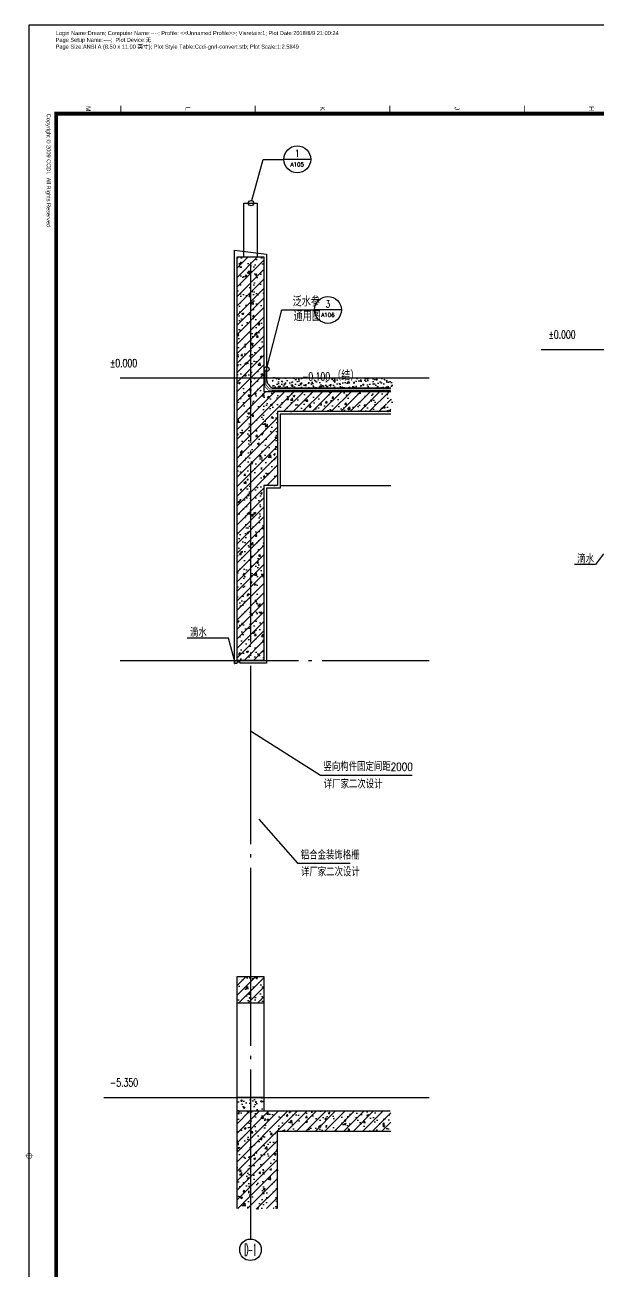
# Model space of a CAD drawing. Extents: x 447078 to 1776277, y 243534 to 519428.
# Drawn here: x 553482 to 557742, y 303553 to 312819 of the extents above; entities that cross this region are included whole.
import ezdxf
from ezdxf.enums import TextEntityAlignment as Align

# ---------------------------------------------------------------- set-up
doc = ezdxf.new("R2010")
doc.units = 0
doc.header["$LTSCALE"] = 1000
doc.header["$MEASUREMENT"] = 0
doc.linetypes.add('$2$CCDID0GLB00001', pattern=[30, 26.5, -1.5, 0.5, -1.5])
doc.linetypes.add('DASH', pattern=[0.35, 0.25, -0.1])
doc.layers.get('Defpoints').update_dxf_attribs({"color": 2, "lineweight": 15})
for name, color, linetype in [('$2$G-GRID', 1, '$2$CCDID0GLB00001'), ('A-HRAL', 104, 'Continuous'), ('A-OVER', 23, 'Continuous'), ('A-SURF', 6, 'Continuous'), ('A-WALL', 140, 'Continuous'), ('A-WALL-HATH', 8, 'Continuous'), ('AXIS_TEXT', 7, 'Continuous'), ('COLUMN', 210, 'Continuous'), ('DIM_IDEN', 3, 'Continuous'), ('G-0-XREF', 2, 'Continuous'), ('G-GRID-DIMS', 123, 'Continuous'), ('G-GRID-IDEN', 103, 'Continuous'), ('PUB_TEXT', 7, 'Continuous'), ('SURFACE', 6, 'Continuous'), ('Visible_line', 135, 'Continuous'), ('图框CCDI_B0GA1+0.00$0$G-ANNO-TEXT', 33, 'Continuous'), ('图框CCDI_B0GA1+0.00$0$G-BORD', 3, 'Continuous'), ('填充', 8, 'Continuous'), ('节点大样$0$ANNO-TEXT', 33, 'Continuous')]:
    doc.layers.add(name, color=color, linetype=linetype)
doc.styles.add('_TCH_AXIS', font='COMPLEX', dxfattribs={"bigfont": 'GBCBIG'})
doc.styles.add('_TCH_DIM', font='SIMPLEX', dxfattribs={"bigfont": 'GBCBIG'})
doc.styles.add('_TCH_LABEL', font='COMPLEX', dxfattribs={"bigfont": 'GBCBIG'})
doc.styles.add('COMPLEX', font='COMPLEX')
doc.styles.add('图框CCDI_B0GA1+0.00$0$CCDI_T_G01', font='arial.ttf')
doc.styles.add('节点大样$0$CCDI-TOG-02', font='simplex.shx', dxfattribs={"width": 0.8, "bigfont": 'zjdz.shx'})
pattern_1 = [(45, (1035971.93, 332376.873), (-35.355339, 35.355339), []), (50, (1035971.93, 332376.87), (143.452037, -12.550427), [15, -165]), (355, (1035971.93, 332376.87), (-27.750267, 150.438427), [12, -132]), (100.4514, (1035983.89, 332375.83), (115.701876, 137.88791), [12.74804, -140.228422]), (46.1842, (1035971.93, 332416.87), (213.44821, -33.1038), [22.5, -247.5]), (96.6356, (1035989.72, 332414.11), (186.93254, 194.82357), [19.12206, -210.3426]), (351.1842, (1035971.93, 332416.87), (186.93239, 194.82372), [18, -198]), (21, (1035991.93, 332406.87), (119.38141, -80.523778), [15, -165]), (326, (1035991.93, 332406.87), (48.663066, 145.03001), [12, -132]), (71.4514, (1036001.88, 332400.16), (168.044526, 64.5061), [12.74804, -140.228422]), (37.5, (1035971.93, 332376.873), (2.431971, 66.578771), [0, -130.4, 0, -134, 0, -132.5]), (7.5, (1035971.93, 332376.87), (52.613907, 78.882342), [0, -76.4, 0, -127.4, 0, -50.5]), (327.5, (1035927.33, 332376.873), (106.764487, -4.5109743), [0, -50, 0, -156, 0, -207]), (317.5, (1035907.33, 332376.87), (116.637234, 20.020996), [0, -65, 0, -103.6, 0, -147])]

# ---------------------------------------------------------------- blocks, each defined once
blk = doc.blocks.new('_AXISO')
blk.add_circle((0, 0), 0.5)
at = {"layer": 'AXIS_TEXT', "style": 'COMPLEX', "width": 1.041667}
blk.add_attdef('A', text='', height=0.56, dxfattribs=at).set_placement((-0.25, -0.28), (0.25, -0.28), align=Align.FIT)
blk = doc.blocks.new('图框CCDI_B0GA1+0.00$0$MidPoitent')
at = {"const_width": 0.18}
for points in [[(-1.5, 0), (1.5, 0)], [(0, -1.5), (0, 1.5)]]:
    blk.add_lwpolyline(points, dxfattribs=at)
blk.add_lwpolyline([(0, -1, 1), (0, 1, 1), (0, -1, 1)], format="xyb", dxfattribs=at)
blk = doc.blocks.new('图框CCDI_B0GA1+0.00')
at = {"layer": 'Defpoints'}
blk.add_point((0, 0), dxfattribs=at)
at = {"layer": '图框CCDI_B0GA1+0.00$0$G-BORD'}
blk.add_lwpolyline([(0, 59400), (84100, 59400), (84100, 0), (0, 0)], close=True, dxfattribs=at)
at = {"layer": '图框CCDI_B0GA1+0.00$0$G-BORD', "const_width": 140}
blk.add_lwpolyline([(3300, 58400), (83100, 58400), (83100, 1000), (3300, 1000)], close=True, dxfattribs=at)
at = {"layer": '图框CCDI_B0GA1+0.00$0$G-BORD', "const_width": 35}
for points in [[(3300, 18400), (3000, 18400)], [(3300, 13400), (3000, 13400)], [(3300, 8400), (3000, 8400)], [(3300, 3400), (3000, 3400)]]:
    blk.add_lwpolyline(points, dxfattribs=at)
at = {"layer": '图框CCDI_B0GA1+0.00$0$G-BORD', "xscale": 100, "yscale": 100, "zscale": 100}
blk.add_blockref('图框CCDI_B0GA1+0.00$0$MidPoitent', (42050, 0), dxfattribs=at)
at = {"layer": '图框CCDI_B0GA1+0.00$0$G-ANNO-TEXT', "style": '图框CCDI_B0GA1+0.00$0$CCDI_T_G01'}
for s, p in [('H', (3111, 20900)), ('J', (3103, 15900)), ('K', (3109, 10900)), ('L', (3118, 5900)), ('M', (3118, 2200))]:
    blk.add_text(s, height=180, dxfattribs=at).set_placement(p, align=Align.MIDDLE_CENTER)
for s, p in [('Login Name:Dream; Computer Name:----; Profile: <<Unnamed Profile>>; Visretain:1; Plot Date:2018/8/9 21:00:24', (378, 985)), ('Page Size:ANSI A (8.50 x 11.00 英寸); Plot Style Table:Ccdi-gnrl-convert.stb; Plot Scale:1:2.5849', (883, 982)), ('Page Setup Name:----;  Plot Device:无', (631, 983))]:
    blk.add_text(s, height=150, rotation=90, dxfattribs=at).set_placement(p)
at = {"layer": '图框CCDI_B0GA1+0.00$0$G-ANNO-TEXT', "insert": (3300, 800), "char_height": 150, "width": 6667.42, "attachment_point": 1, "style": '图框CCDI_B0GA1+0.00$0$CCDI_T_G01'}
blk.add_mtext('{\\fArial|b0|i0|c0|p32;Copyright © 2009 CCDI.  All Rights Reserved}', dxfattribs=at)

msp = doc.modelspace()

# ---------------------------------------------------------------- hatches: boundary and pattern name
at = {"layer": 'A-WALL-HATH'}
h = msp.add_hatch(dxfattribs=at)
h.set_pattern_fill('钢筋混凝土', color=256, scale=20)
h.set_pattern_definition(pattern_1)
h.paths.add_polyline_path([(555058.4, 308094), (555258.4, 308094), (555258.4, 309394), (555358.4, 309394), (555358.4, 309944), (556201, 309944), (556201, 309988.9), (556159, 310003.8), (556243, 310018.6), (556201, 310033.9), (556201, 310094), (555258.4, 310094), (555258.4, 310194), (555058.4, 310194)])
h.paths.add_polyline_path([(555258.4, 310194), (555258.4, 311094), (555058.4, 311094), (555058.4, 310194)])
h = msp.add_hatch(dxfattribs=at)
h.set_pattern_fill('钢筋混凝土', color=256, scale=20)
h.set_pattern_definition([(45, (1068037.34, 332376.873), (-35.355339, 35.355339), []), (50, (1068037.34, 332376.87), (143.452037, -12.550427), [15, -165]), (355, (1068037.34, 332376.87), (-27.750267, 150.438427), [12, -132]), (100.4514, (1068049.3, 332375.83), (115.701876, 137.88791), [12.74804, -140.228422]), (46.1842, (1068037.34, 332416.87), (213.44821, -33.1038), [22.5, -247.5]), (96.6356, (1068055.13, 332414.11), (186.93254, 194.82357), [19.12206, -210.3426]), (351.1842, (1068037.34, 332416.87), (186.93239, 194.82372), [18, -198]), (21, (1068057.34, 332406.87), (119.38141, -80.523778), [15, -165]), (326, (1068057.34, 332406.87), (48.663066, 145.03001), [12, -132]), (71.4514, (1068067.29, 332400.16), (168.044526, 64.5061), [12.74804, -140.228422]), (37.5, (1068037.34, 332376.873), (2.431971, 66.578771), [0, -130.4, 0, -134, 0, -132.5]), (7.5, (1068037.34, 332376.87), (52.613907, 78.882342), [0, -76.4, 0, -127.4, 0, -50.5]), (327.5, (1067992.74, 332376.873), (106.764487, -4.5109743), [0, -50, 0, -156, 0, -207]), (317.5, (1067972.74, 332376.87), (116.637234, 20.020996), [0, -65, 0, -103.6, 0, -147])])
h.paths.add_polyline_path([(555158.4, 305544), (555258.4, 305544), (555258.4, 305744), (555158.4, 305744)])
h.paths.add_polyline_path([(555158.4, 305744), (555058.4, 305744), (555058.4, 305544), (555158.4, 305544)])
h = msp.add_hatch(dxfattribs=at)
h.set_pattern_fill('混凝土', color=256, scale=15, style=0)
h.set_pattern_definition([(50, (1077736.84, 330912.9), (107.589027, -9.41282), [11.25, -123.75]), (355, (1077736.84, 330912.9), (-20.8127, 112.82882), [9, -99]), (100.4514, (1077745.81, 330912.12), (86.776407, 103.415931), [9.561029, -105.171317]), (46.1842, (1077736.84, 330942.9), (160.086157, -24.827852), [16.875, -185.625]), (96.6356, (1077750.18, 330940.84), (140.199406, 146.11768), [14.341543, -157.75695]), (351.1842, (1077736.84, 330942.9), (140.19929, 146.11779), [13.5, -148.5]), (21, (1077751.84, 330935.4), (89.536058, -60.392834), [11.25, -123.75]), (326, (1077751.84, 330935.4), (36.4973, 108.772507), [9, -99]), (71.4514, (1077759.3, 330930.37), (126.033394, 48.379575), [9.561029, -105.171317]), (37.5, (1077736.84, 330912.904), (1.8239783, 49.934078), [0, -97.8, 0, -100.5, 0, -99.375]), (7.5, (1077736.84, 330912.904), (39.4604306, 59.161757), [0, -57.3, 0, -95.55, 0, -37.875]), (327.5, (1077703.39, 330912.904), (80.0733654, -3.3832308), [0, -37.5, 0, -117, 0, -155.25]), (317.5, (1077688.39, 330912.904), (87.477925, 15.015747), [0, -48.75, 0, -77.7, 0, -110.25])])
h.paths.add_polyline_path([(555058.4, 304844), (555058.4, 304744), (555158.4, 304744), (555158.4, 304844)])
h.paths.add_polyline_path([(555258.4, 304844), (555158.4, 304844), (555158.4, 304744), (555258.4, 304744)])
h = msp.add_hatch(dxfattribs=at)
h.set_pattern_fill('钢筋混凝土', color=256, scale=20)
h.set_pattern_definition(pattern_1)
h.paths.add_polyline_path([(555058.4, 304017.8), (555178.8, 304017.8), (555193.7, 304059.8), (555208.5, 303975.8), (555223.8, 304017.8), (555358.4, 304017.8), (555358.4, 304594), (556201, 304594), (556201, 304744), (555058.4, 304744)])
at = {"layer": '填充'}
h = msp.add_hatch(dxfattribs=at)
h.set_pattern_fill('混凝土', color=256, scale=10, angle=360, style=0)
h.set_pattern_definition([(50, (-1154953.656, -487984.22), (71.7260183, -6.2752135), [7.5, -82.5]), (355, (-1154953.656, -487984.22), (-13.8751334, 75.2192134), [6, -66]), (100.4514, (-1154947.68, -487984.746), (57.8509382, 68.9439542), [6.374019, -70.1142112]), (46.1842, (-1154953.66, -487964.22), (106.724105, -16.5519014), [11.25, -123.75]), (96.6356, (-1154944.76, -487965.6), (93.4662706, 97.411787), [9.561029, -105.1713]), (351.1842, (-1154953.66, -487964.22), (93.4661945, 97.41186), [9, -99]), (21, (-1154943.656, -487969.22), (59.6907052, -40.261889), [7.5, -82.5]), (326, (-1154943.656, -487969.22), (24.3315332, 72.5150045), [6, -66]), (71.4514, (-1154938.68, -487972.58), (84.0222629, 32.2530497), [6.374019, -70.1142112]), (37.5, (-1154953.656, -487984.223), (1.21598553, 33.2893854), [0, -65.2, 0, -67, 0, -66.25]), (7.5, (-1154953.656, -487984.223), (26.30695374, 39.4411712), [0, -38.2, 0, -63.7, 0, -25.25]), (327.5, (-1154975.956, -487984.223), (53.3822436, -2.25548717), [0, -25, 0, -78, 0, -103.5]), (317.5, (-1154985.956, -487984.223), (58.3186169, 10.0104982), [0, -32.5, 0, -51.8, 0, -73.5])])
h.paths.add_polyline_path([(556213.1, 310120.4), (556213.1, 310170), (556171.1, 310184.9), (556197.4, 310189.6), (555320.4, 310197.9), (555320.4, 310120.7)])

# ---------------------------------------------------------------- linework, layer by layer
at = {"layer": '$2$G-GRID', "ltscale": 0.05}
for points in [[(555158.4, 311052.3), (555158.4, 303887.3)], [(557318.7, 310405.6), (560320.5, 310405.6)], [(554190.5, 310194), (556486.7, 310194)], [(554190.5, 308094), (556486.7, 308094)], [(554069.2, 304844), (556486.7, 304844)]]:
    msp.add_lwpolyline(points, dxfattribs=at)
at = {"layer": 'A-HRAL'}
msp.add_lwpolyline([(555108.4, 311094), (555108.4, 311494), (555208.4, 311494), (555208.4, 311094)], dxfattribs=at)
at = {"layer": 'A-OVER'}
msp.add_line((555378.4, 309394), (556201, 309394), dxfattribs=at)
at = {"layer": 'A-SURF'}
for p, q in [((555038.4, 308071.7), (555038.4, 311144)), ((555038.4, 311144), (555278.4, 311114)), ((555278.4, 311114), (555278.4, 310194)), ((555278.4, 310194), (556201, 310194))]:
    msp.add_line(p, q, dxfattribs=at)
for points in [[(556201, 309924), (555378.4, 309924), (555378.4, 309374), (555278.4, 309374), (555278.4, 308074), (555078.4, 308074)], [(555038.4, 308071.7), (555058.4, 308074), (555058.4, 308084), (555078.4, 308084), (555078.4, 308074)], [(555258.4, 304844), (556201, 304844)]]:
    msp.add_lwpolyline(points, dxfattribs=at)
at = {"layer": 'A-WALL'}
for p, q in [((555058.4, 310194), (555058.4, 311094)), ((555058.4, 311094), (555258.4, 311094)), ((555258.4, 311094), (555258.4, 310094)), ((555058.4, 308094), (555058.4, 310194)), ((555258.4, 310094), (556201, 310094)), ((556201, 309944), (555358.4, 309944)), ((555358.4, 309944), (555358.4, 309394)), ((555358.4, 309394), (555258.4, 309394)), ((555258.4, 309394), (555258.4, 308094)), ((555258.4, 308094), (555058.4, 308094)), ((555258.4, 304844), (555058.4, 304844))]:
    msp.add_line(p, q, dxfattribs=at)
for points in [[(555058.4, 304744), (555058.4, 305744), (555258.4, 305744), (555258.4, 304744)], [(555258.4, 305544), (555058.4, 305544)], [(555058.4, 304017.8), (555058.4, 304744), (556196.9, 304744)], [(555358.4, 304017.8), (555358.4, 304594), (556201, 304594)]]:
    msp.add_lwpolyline(points, dxfattribs=at)
at = {"layer": 'COLUMN'}
msp.add_line((556201, 310093.9, 0), (555320.4, 310094), dxfattribs=at)
at = {"layer": 'DIM_IDEN'}
for p, q in [((555168.2, 311513.1), (555251.7, 311819.5)), ((555251.7, 311819.5), (555405.8, 311819.5)), ((555605.8, 311819.5), (555405.8, 311819.5)), ((555283.3, 310276.9), (555392.1, 310700.1)), ((555392.1, 310700.1), (555633.9, 310700.1)), ((555833.9, 310700.1), (555633.9, 310700.1))]:
    msp.add_line(p, q, dxfattribs=at)
for centre, radius in [((555505.8, 311819.5), 100), ((555163, 311494), 19.8), ((555733.9, 310700.1), 100), ((555278.8, 310259.7), 17.8)]:
    msp.add_circle(centre, radius, dxfattribs=at)
at = {"layer": 'G-GRID-DIMS'}
msp.add_line((555158.4, 303887.3), (555158.4, 303791), dxfattribs=at)
at = {"layer": 'SURFACE', "linetype": 'DASH', "ltscale": 0.3, "const_width": 5, "elevation": 0}
for points in [[(555266.6, 310236.3), (555258.3, 310277.3)], [(555320.4, 310112.5), (555299.3, 310112), (555274.6, 310142.2), (555274.7, 310260.7)], [(555320.4, 310101.5), (555292.6, 310101), (555266.6, 310130.2), (555266.6, 310236.3)], [(555320.4, 310112.5), (556201, 310112.3)], [(555320.4, 310101.5), (556201, 310101.3)]]:
    msp.add_lwpolyline(points, dxfattribs=at)
at = {"layer": 'Visible_line'}
msp.add_line((555320.4, 310120.7, 0), (556201, 310120.5, 0), dxfattribs=at)
msp.add_arc((555352.6, 310187.8, 0), 74.4, 175.22389, 244.39403, dxfattribs=at)
at = {"layer": '节点大样$0$ANNO-TEXT'}
for points in [[(557782.2, 308885.7), (557721.7, 308805.6), (557566.9, 308805.6)], [(555047.7, 308066.5), (554995.5, 308258.7), (554688.7, 308258.7)], [(555158.4, 307569.9), (555678.1, 307239.5), (556359.3, 307239.5)], [(555219.5, 306912.9), (555508.7, 306586.4), (555899.9, 306586.4)]]:
    msp.add_lwpolyline(points, dxfattribs=at)

# ---------------------------------------------------------------- block references
at = {"layer": 'G-0-XREF', "xscale": 0.2, "yscale": 0.2, "zscale": 0.2, "rotation": 270}
msp.add_blockref('图框CCDI_B0GA1+0.00', (553513.7, 312819.2), dxfattribs=at)
at = {"layer": 'G-GRID-DIMS'}
ref = msp.add_blockref('_AXISO', (555158.4, 303711), dxfattribs=dict(at, xscale=160, yscale=160, zscale=160))
ref.add_attrib('A', 'D-1', dxfattribs={"layer": 'G-GRID-IDEN', "height": 90.51, "style": '_TCH_AXIS', "width": 0.368421}).set_placement((555113.2, 303665.8), (555203.7, 303665.8), align=Align.FIT)

# ---------------------------------------------------------------- texts
at = {"layer": 'PUB_TEXT', "style": '_TCH_LABEL'}
for s, height, p, p2 in [('1', 53.5, (555494.3, 311837.8), (555517.3, 311837.8)), ('A105', 30.05, (555455.7, 311766.8), (555555.9, 311766.8)), ('3', 52.2, (555716.5, 310718.6), (555751.3, 310718.6)), ('A106', 30.05, (555683.8, 310647.4), (555784, 310647.4))]:
    msp.add_text(s, height=height, dxfattribs=at).set_placement(p, p2, align=Align.FIT)
at = {"layer": 'PUB_TEXT', "style": '_TCH_DIM'}
for s, p in [('泛水参', (555472.1, 310726.3)), ('通用图', (555478.8, 310617.3)), ('（结）', (555765.6, 310175))]:
    msp.add_text(s, height=67.52, dxfattribs=at).set_placement(p)
at = {"layer": 'PUB_TEXT', "style": '_TCH_DIM', "width": 0.705882}
for s, p in [('%%P0.000', (557373.4, 310486.6)), ('%%P0.000', (554114.2, 310275)), ('-0.100', (555541.6, 310175)), ('-5.350', (554114.2, 304925))]:
    msp.add_text(s, height=59.5, dxfattribs=at).set_placement(p)
at = {"layer": '节点大样$0$ANNO-TEXT', "style": '节点大样$0$CCDI-TOG-02', "width": 0.8}
for s, p in [('滴水', (557587.1, 308815.9)), ('滴水', (554709, 308268.9)), ('竖向构件固定间距2000', (555701.1, 307272.4, 0)), ('详厂家二次设计', (555703.3, 307141.8, 0)), ('铝合金装饰格栅', (555532.5, 306613.9, 0)), ('详厂家二次设计', (555533.9, 306488.7, 0))]:
    msp.add_text(s, height=60, dxfattribs=at).set_placement(p)

doc.saveas('drawing.dxf')
